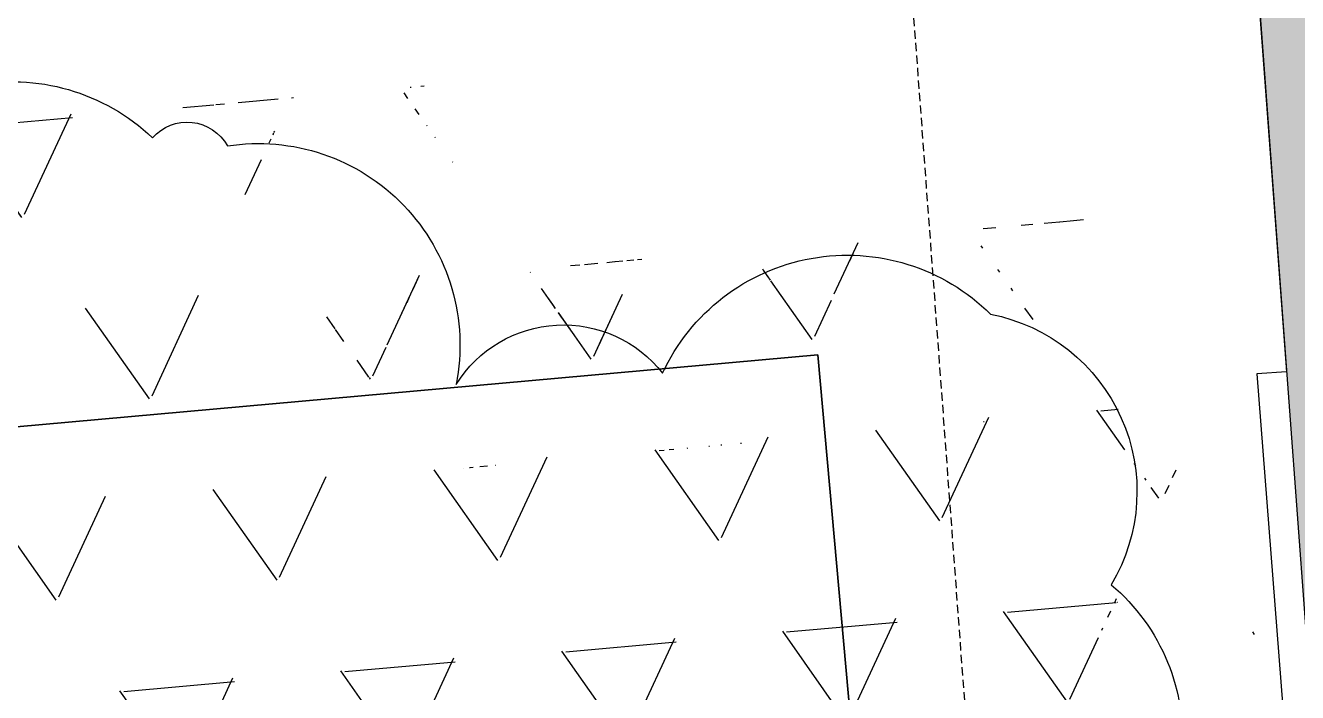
# Model space of a CAD drawing. Extents: x -594 to 29166, y -5797 to 14313.
# Drawn here: x 16062 to 16255.5, y 3814.7 to 3916.2 of the extents above; entities that cross this region are included whole.
import ezdxf
from ezdxf.lldxf.tags import DXFTag

# ---------------------------------------------------------------- set-up
doc = ezdxf.new("R2010")
doc.units = 0
doc.linetypes.add('CACHE2', pattern=[4.762499999999999, 3.175, -1.5875])
doc.linetypes.add('Style de ligne -15', pattern=[2.0832800000000002, 1.25, -0.41656, 0.1388600000000001, -0.2778600000000001])
for name, color, linetype in [('A SITE', 252, 'Continuous'), ('DWG_280-140115-P - Général', 252, 'Continuous'), ('prlm-VRD', 252, 'Continuous'), ('SA - bât E', 252, 'Continuous'), ('SA - EBC', 252, 'Continuous'), ('SA - gazon', 252, 'Continuous'), ('SA - jardinière', 252, 'Continuous')]:
    doc.layers.add(name, color=color, linetype=linetype)
tags = doc.linetypes.add('STYLE_15', pattern=[0.8333119936287403, 0.5, -0.1666239947080612, 0.05554400011897087, -0.1111439988017082]).pattern_tags.tags
tags[10:11] = [DXFTag(74, 4), DXFTag(75, 0), DXFTag(340, '0'), DXFTag(46, 0.0), DXFTag(50, 0.0), DXFTag(44, 0.0), DXFTag(45, 0.0)]
tags[8:9] = [DXFTag(74, 4), DXFTag(75, 0), DXFTag(340, '0'), DXFTag(46, 0.0), DXFTag(50, 0.0), DXFTag(44, 0.0), DXFTag(45, 0.0)]
tags[6:7] = [DXFTag(74, 4), DXFTag(75, 0), DXFTag(340, '0'), DXFTag(46, 0.0), DXFTag(50, 0.0), DXFTag(44, 0.0), DXFTag(45, 0.0)]
tags[4:5] = [DXFTag(74, 4), DXFTag(75, 0), DXFTag(340, '0'), DXFTag(46, 0.0), DXFTag(50, 0.0), DXFTag(44, 0.0), DXFTag(45, 0.0)]

# ---------------------------------------------------------------- blocks, each defined once
blk = doc.blocks.new('A$C380262B1')
at = {"layer": 'SA - bât E'}
h = blk.add_hatch(dxfattribs=at)
h.set_pattern_fill('ARDOISES4', color=256, scale=40.0000006, angle=-85.6284669772873, style=0, pattern_type=2)
h.set_pattern_definition([(4.371533022712713, (-355966725.0913794, -417896002.4038396), (36.83468478936125, 42.93257612196593), [20.0000003, -20.0000003]), (4.371533022712713, (-355966724.9694216, -417896003.9991848), (36.83468478936125, 42.93257612196593), [20.0000003, -20.0000003]), (274.3715330227127, (-355966705.1495642, -417896000.8793668), (42.93257612196593, -36.83468478936125), [19.200000288, -20.800000312]), (274.3715330227127, (-355966703.5641124, -417896021.6188546), (42.93257612196593, -36.83468478936125), [19.200000288, -20.800000312]), (4.371533022712713, (-355966703.6860703, -417896020.0235094), (36.83468478936125, 42.93257612196593), [20.0000003, -20.0000003]), (4.371533022712713, (-355966703.5641124, -417896021.6188546), (36.83468478936125, 42.93257612196593), [20.0000003, -20.0000003]), (274.3715330227127, (-355966724.9694216, -417896003.9991848), (42.93257612196593, -36.83468478936125), [38.400000576, -1.600000024])])
h.paths.add_polyline_path([(8042.098639300093, 2174.493355117738), (8173.39610629715, 2070.923087932169), (8316.043704515323, 140.391642972827), (8202.500141458586, 16.19317978620529)])
h.paths.add_polyline_path([(9223.230936331674, 1010.300037078559), (8990.538827469572, 844.0464599989355), (8989.744653692469, 843.4790395200253), (8942.459891410545, 1479.724394157529), (9198.040696466342, 1349.250099621713)])
h.paths.add_polyline_path([(8899.53148518689, 1616.920115612447), (8899.697694880888, 1616.905123367906), (8942.459891410545, 1479.724394157529), (8989.744653692469, 843.4790395200253), (8990.453762747347, 843.5317393392324), (8967.477351194248, 704.5032418332994), (8967.341633467004, 704.493155516684)])
at = {"layer": 'SA - EBC'}
h = blk.add_hatch(dxfattribs=at)
h.set_pattern_fill('_USER', color=256, scale=75, angle=-335.8284639255295, style=0, pattern_type=0)
h.set_pattern_definition([(24.17153607447054, (-355966725.0913794, -417896002.4038396), (-30.71023888770651, 68.42427367140989), [])])
h.paths.add_polyline_path([(9533.967289561406, -8391.022676602006), (7823.560263682157, -8197.032719478011), (7677.26634000428, -8624.200356937945), (6795.644808141515, -8561.406107898802), (5968.179506575689, -8295.55842038244), (5307.727831928059, -7899.99740216881, -0.3248648439675891), (5215.66356504336, -6186.960641667247, -0.2814891280233847), (6034.588919347152, -5793.906059488654), (6977.488194359466, -5966.359615046531, 0.1695292869953866), (8622.524935239926, -5863.042801246047, 0.3340686001642133), (8902.106720628217, -5382.998490706086, 0.09326601099187866), (8620.675744628534, -4484.154293872416, 0.153138720952933), (7983.041431754827, -3856.574170198292), (6774.001917056739, -3250.65084323287), (5737.27900213562, -2651.023222506046, -0.1642525569746835), (4858.435642998666, -1650.659172795713), (4817.150435736403, -1198.612694069743), (4848.756969021633, -647.3217743448913), (5422.659926814958, 1808.548009581864, 0.4390366150430304), (6435.564773995429, 2874.098786618561, -0.09336270403907257), (6508.739385334775, 3486.828686110675, 0.1042719612268155), (6540.439700800925, 3811.755312792957), (6460.564939025789, 4655.403570830822), (7373.38954936713, 4920.791836176068), (7554.008261486888, 4259.8578767851), (7298.873095074669, 4188.137014396489), (7509.021686343476, 3441.03382807225, -0.2009829630450486), (7456.712778378278, 3016.095944307745), (7105.68882166408, 2168.347155954689), (7082.51023539342, 1970.99042609334), (7207.488740049303, 1059.89730162546), (7767.198439734057, -779.9824859946966), (8823.304629139602, -984.4878826290369, 0.1214178809896852), (9894.772318005562, -3098.331943433732, 0.01018302281994621), (10254.53238859773, -3499.40192066133), (9617.819940159097, -3345.007801242173), (9300.242931814864, -4358.367580920458), (9996.567213023081, -4620.499769318849), (9784.691719617695, -7276.41688529402), (9646.94292745553, -8212.627615593374)])
at = {"layer": 'SA - jardinière'}
h = blk.add_hatch(dxfattribs=at)
h.set_pattern_fill('TRIANG', color=256, scale=89.9999976, angle=5.127249346565249, style=0, pattern_type=2)
h.set_pattern_definition([(65.12724934656525, (-355966725.0913794, -417896002.4038396), (-19.41955678575962, 27.60331957010589), [16.87499954999999, -16.87499954999999]), (125.1272493465652, (-355966725.0913794, -417896002.4038396), (-33.61495436937165, -3.016169721649364), [16.87499954999999, -16.87499954999999]), (5.127249346565242, (-355966734.8011578, -417895988.6021799), (14.19539758361204, 30.61948929175525), [16.87499955, -16.87499955])])
h.paths.add_polyline_path([(7804.670545971021, 563.6505610309541), (7804.432230582461, 564.8370739072561), (7804.239638382569, 566.0318605601788), (7804.093053331599, 567.2331595793366), (7803.992691496387, 568.4392003342509), (7803.938701096922, 569.6482047438622), (7803.931161435321, 570.858390815556), (7803.970083640888, 572.0679739490151), (7804.055410483852, 573.2751717790961), (7804.187016235664, 574.4782039895654), (7804.364706482738, 575.6752975285053), (7804.588219756261, 576.8646875396371), (7804.85722636804, 578.0446207150817), (7805.171329760924, 579.2133575305343), (7805.53006674163, 580.3691752254963), (7805.932908691466, 581.5103698521852), (7806.379261566326, 582.6352590695024), (7806.868467619643, 583.7421845644712), (7807.399805542082, 584.8295148462057), (7807.972491951659, 585.8956465497613), (7808.585682651028, 586.9390083476901), (7809.238473931327, 587.9580620676279), (7809.929903224111, 588.9513053931296), (7810.658951243386, 589.9172741919756), (7811.424543336034, 590.8545443788171), (7812.225550925359, 591.7617343366146), (7813.060793047771, 592.637506686151), (7813.929038727656, 593.4805705212057), (7814.829007489607, 594.2896828055382), (7815.759373223409, 595.0636509805918), (7816.718763997778, 595.8013338036835), (7817.705765692517, 596.5016440488398), (7818.718923302367, 597.1635493449867), (7819.756743079051, 597.7860736660659), (7820.81769532524, 598.3682997524738), (7821.900216070935, 598.9093689247966), (7823.002709215507, 599.408483505249), (7824.123549694195, 599.8649081215262), (7825.261085154489, 600.2779698930681), (7826.413638563827, 600.6470593623817), (7827.579511096701, 600.9716330096126), (7828.7569839973, 601.2512119486928), (7829.944321373478, 601.4853842556477), (7831.139773037285, 601.673804782331), (7832.341576507315, 601.8161956220865), (7833.547960221767, 601.912346854806), (7834.757145820186, 601.9621168263257), (7835.967350611463, 601.9654320552945), (7837.176790693775, 601.9222877919674), (7838.383683143184, 601.8327476456761), (7839.586248714477, 601.696943398565), (7839.586248854175, 601.6969434916973), (7840.452673798427, 602.6807291433215), (7841.356225451455, 603.6305296234787), (7842.295571789145, 604.5449446886778), (7843.269328214228, 605.4226262494922), (7844.276059092954, 606.2622804194689), (7845.314280502498, 607.0626696571708), (7846.38246181421, 607.822613697499), (7847.479028301314, 608.5409926250577), (7848.602363606915, 609.2167472466826), (7849.750811653212, 609.8488812334836), (7850.922679482028, 610.4364630766213), (7852.116239443421, 610.9786262735724), (7853.329732222483, 611.474571749568), (7854.561368608847, 611.9235683232546), (7855.809333315119, 612.324954289943), (7857.071786560118, 612.6781376078725), (7858.346867049113, 612.9825977608562), (7859.632695419714, 613.2378859445453), (7860.927375825122, 613.443625997752), (7862.228999985382, 613.5995142161846), (7863.535648817196, 613.7053212150931), (7864.845396252349, 613.7608908116817), (7866.156311659142, 613.7661408632994), (7867.466462170705, 613.7210642918944), (7868.773916643113, 613.6257270351052), (7870.076747564599, 613.480269536376), (7871.373034594581, 613.2849065586925), (7872.660866333172, 613.0399258807302), (7873.938344791532, 612.745688855648), (7875.203586369753, 612.4026290141046), (7876.45472609438, 612.0112521573901), (7877.689919574186, 611.5721354261041), (7878.907345840707, 611.0859259031713), (7880.105210235342, 610.5533404275775), (7881.28174697049, 609.9751640111208), (7882.435221457854, 609.3522490933537), (7883.563933568075, 608.6855141445994), (7884.666219027713, 607.9759418033063), (7885.740453237668, 607.2245781309903), (7886.785052437335, 606.432530656457), (7887.798476684839, 605.600967258215), (7888.779232045636, 604.7311134636402), (7889.725872734562, 603.8242518901825), (7890.637003211305, 602.8817193582654), (7891.511280322447, 601.9049054011703), (7892.347415303811, 600.8952495642006), (7893.144175643101, 599.8542405664921), (7893.900386430323, 598.7834131345153), (7894.614933198318, 597.6843455806375), (7895.286762574688, 596.5586584992707), (7895.309302769601, 596.545129455626), (7895.331306895241, 596.5307453647256), (7895.35274268128, 596.5155269019306), (7895.37357846275, 596.4994970709085), (7895.393783552572, 596.4826790615916), (7895.413328194991, 596.4650978334248), (7895.43218347244, 596.4467794634402), (7895.450321631506, 596.4277505874634), (7895.4677158501, 596.4080395177007), (7895.484340749681, 596.3876752182841), (7895.500171510503, 596.3666876778007), (7895.515185082331, 596.3451080024242), (7895.529359066859, 596.3229678571224), (7895.542672881857, 596.3003000244498), (7895.555106597021, 596.2771376594901), (7895.566641865298, 596.2535151280463), (7895.577261969447, 596.2294671684504), (7895.586951030418, 596.2050293572247), (7895.595694938675, 596.1802374571562), (7895.603480609134, 596.1551283486187), (7895.610296633095, 596.1297387257218), (7895.616133045405, 596.1041061207652), (7895.620981231332, 596.0782684385777), (7895.624833740294, 596.0522636771202), (7895.627685403451, 596.0261303000152), (7895.629531610757, 595.9999066777527), (7895.630370033905, 595.9736315533519), (7895.630198903382, 595.9473432973027), (7895.629018871114, 595.9210813045502), (7895.626831473783, 595.8948839455843), (7895.623640250415, 595.8687896840274), (7895.619449531659, 595.8428373560309), (7895.614265603945, 595.8170650526881), (7895.608096243814, 595.7915105856955), (7895.600950391963, 595.7662117667496), (7895.59283866547, 595.7412061281502), (7895.583772938699, 595.71653008461), (7895.573766762391, 595.6922203302383), (7895.562834618613, 595.6683125346899), (7895.550992945209, 595.6448420882225), (7895.538258878514, 595.6218436360359), (7895.524651510641, 595.5993507057428), (7895.510190399364, 595.5773970112205), (7895.494897523895, 595.5560144037008), (7895.47879495658, 595.535234734416), (7895.461906632408, 595.5150883644819), (7895.444257138297, 595.4956053756177), (7895.425872923806, 595.476814173162), (7895.406780997291, 595.4587426036596), (7895.387009344995, 595.4414169304073), (7895.396730536595, 596.6325096786022), (7895.452168118209, 597.8223512880504), (7895.553240273148, 599.0091877058148), (7895.699797943234, 600.1912695355713), (7895.891625108197, 601.3668539002538), (7896.128439018503, 602.5342079810798), (7896.409890521318, 603.6916108801961), (7896.735564759001, 604.8373562283814), (7897.104981495067, 605.9697551652789), (7897.517596418038, 607.0871385745704), (7897.972801001742, 608.1878587603569), (7898.469924367964, 609.2702934518456), (7899.008233519271, 610.332846827805), (7899.586935015395, 611.3739524036646), (7900.205175718293, 612.3920755460858), (7900.862044282258, 613.3857153356075), (7901.556572411209, 614.3534069880843), (7902.287736022845, 615.2937239035964), (7903.054457483813, 616.2052800878882), (7903.855606447905, 617.0867314562201), (7904.690001811832, 617.936778999865), (7905.556413671002, 618.7541691586375), (7906.453564809635, 619.537697173655), (7907.380132609978, 620.2862082049251), (7908.334751008078, 620.9985984489322), (7909.31601296179, 621.6738181188703), (7910.322471708059, 622.3108711652458), (7911.352643882856, 622.9088190943003), (7912.405010545626, 623.4667804092169), (7913.478020485491, 623.9839323796332), (7914.570091897622, 624.4595124386251), (7915.679614664987, 624.892820045352), (7916.804953338578, 625.2832157537341), (7917.944449232891, 625.6301246583462), (7919.096422195435, 625.9330350905657), (7920.25917400606, 626.1915005743504), (7921.430990798399, 626.4051400125027), (7922.61014492251, 626.5736384317279), (7923.79489839077, 626.6967476345599), (7924.983504367992, 626.774285826832), (7926.174210617319, 626.8061390146613), (7927.365262201056, 626.7922600731254), (7928.554903017357, 626.7326695844531), (7929.741379478946, 626.6274550929666), (7930.922942375764, 626.4767721295357), (7932.097850041464, 626.2808425351977), (7933.264370262623, 626.0399553924799), (7934.420783724636, 625.7544654421508), (7935.565385362133, 625.424793921411), (7936.696487898007, 625.0514263287187), (7936.696487991139, 625.0514262355864), (7937.203748291358, 626.1562634259462), (7937.753896741197, 627.2403832525015), (7938.346088817343, 628.3021207898855), (7938.979415595531, 629.3398469686508), (7939.65290482156, 630.3519688546658), (7940.365522867069, 631.3369327224791), (7941.11617594026, 632.29322694242), (7941.903711715713, 633.2193834707141), (7942.726921290159, 634.1139808297157), (7943.584541417658, 634.9756456911564), (7944.475255301222, 635.8030555769801), (7945.397696038708, 636.5949405357242), (7946.350447554141, 637.3500848188996), (7947.332047391683, 638.0673294886947), (7948.340989090502, 638.7455738149583), (7949.375723907724, 639.3837762065232), (7950.434663332999, 639.9809576570988), (7951.516182255, 640.5362010002136), (7952.618620498106, 641.048654448241), (7953.740285849199, 641.5175309404731), (7954.879456618801, 641.9421112164855), (7956.034384435043, 642.3217430710793), (7957.203296246007, 642.6558444276452), (7958.384397998452, 642.9439019411802), (7959.575876640156, 643.1854736991227), (7960.775903565809, 643.380188755691), (7961.982636665925, 643.5277483426034), (7963.19422358647, 643.627926055342), (7964.408804662526, 643.680567946285), (7965.624515619129, 643.6855931766331), (7966.839490504935, 643.6429942026734), (7968.051864253357, 643.5528364032507), (7969.259775849059, 643.4152580797672), (7970.461371541023, 643.2304702699184), (7971.654806612059, 642.9987568408251), (7972.838249383494, 642.7204735577106), (7974.009883357212, 642.3960473388433), (7975.167910056189, 642.0259760692716), (7976.310551911592, 641.6108280420303), (7977.436055196449, 641.151240374893), (7978.542692353949, 640.6479187309742), (7979.628764512017, 640.1016352698207), (7980.692604836076, 639.5132287405431), (7981.73258039169, 638.8836022466421), (7982.747094659135, 638.2137224078178), (7983.734590513632, 637.5046170316637), (7984.693552413955, 636.7573750205338), (7985.62250812538, 635.9731431119144), (7986.52003207244, 635.1531252264977), (7986.700531281531, 635.3516851551831), (7986.888519627973, 635.5431698262691), (7987.083720089868, 635.7272970490158), (7987.285845121369, 635.9037951566279), (7987.49459637329, 636.0724039375782), (7987.709666369483, 636.2328751012683), (7987.930737808347, 636.3849718123674), (7988.157485099509, 636.5284699946642), (7988.389573758468, 636.6631580516696), (7988.626661943272, 636.788837518543), (7988.868399662897, 636.9053228758276), (7989.114430965856, 637.0124427601695), (7989.364393008873, 637.1100390329957), (7989.617917267606, 637.1979678981006), (7989.874630188569, 637.2760998085141), (7990.134153096005, 637.3443193733692), (7990.396103495732, 637.4025261029601), (7990.66009526141, 637.4506343156099), (7990.925739286467, 637.488572858274), (7991.192643670365, 637.5162861309946), (7991.460415301844, 637.5337330624461), (7991.728659393266, 637.5408878549933), (7991.996980411932, 637.5377399846911), (7992.264982638881, 637.5242943875492), (7992.532271472737, 637.5005707144737), (7992.798452312127, 637.4666037969291), (7993.063133209944, 637.4224437400699), (7993.325923709199, 637.368156015873), (7993.586436612532, 637.3038198798895), (7993.844287656248, 637.2295308858156), (7994.099096953869, 637.1453984640539), (7994.350488716736, 637.0515463873744), (7994.59809246473, 636.9481130503118), (7994.841542979702, 636.8352510035038), (7995.080481702462, 636.7131266742945), (7995.314556220546, 636.581919901073), (7995.54342138581, 636.4418242126703), (7995.766739966348, 636.2930461764336), (7995.984182553366, 636.1358053050935), (7996.19542886503, 635.97033303231), (7996.400167327374, 635.7968734577298), (7996.598096052185, 635.6156822293997), (7996.788923442364, 635.4270266368985), (7996.972368052229, 635.2311845868826), (7997.148159472272, 635.02844478935), (7997.316038748249, 634.8191061988473), (7997.475757962093, 634.6034773625433), (7997.627082141116, 634.3818763270974), (7997.769787954167, 634.1546295210719), (7997.903665201738, 633.9220721274614), (7997.903665108606, 633.9220719411969), (7999.071753071621, 634.080298896879), (8000.245053833351, 634.1935686767101), (8001.421838160604, 634.2617145739496), (8002.600370999426, 634.2846360988915), (8003.778914967552, 634.2622995376587), (8004.955732962117, 634.1947374865413), (8006.129089836031, 634.0820498764515), (8007.297256123275, 633.9244027622044), (8008.458509575576, 633.7220285087824), (8009.611138375476, 633.4752254188061), (8010.753443418071, 633.1843573600054), (8011.88374068588, 632.8498531132936), (8013.00036390312, 632.4722057208419), (8014.101667189971, 632.0519721135497), (8015.186026645824, 631.5897716209292), (8016.251844121143, 631.0862855054438), (8017.297548241913, 630.5422561243176), (8018.321597436443, 629.9584854394197), (8019.322482077405, 629.3358340859413), (8020.298726949841, 628.6752199754119), (8021.248892648146, 627.9776165261865), (8022.171578556299, 627.24405284971), (8023.065424384549, 626.4756100252271), (8023.929112497717, 625.673420727253), (8024.761369870976, 624.8386675491929), (8025.560969347134, 623.972581140697), (8026.326732290909, 623.0764381587505), (8027.057529846206, 622.1515598706901), (8027.752284752205, 621.1993095465004), (8028.409972740337, 620.2210910618305), (8029.029624210671, 619.2183462902904), (8029.610326001421, 618.1925535202026), (8030.151221575215, 617.145225033164), (8030.651513813064, 616.0779049620032), (8031.110465386882, 614.9921661242843), (8031.527399504557, 613.8896096497774), (8031.901701493189, 612.7718605101109), (8032.232819637284, 611.6405667737126), (8032.520265830681, 610.4973957873881), (8032.763616414741, 609.344033151865), (8032.962512644008, 608.1821789033711), (8033.116660965607, 607.0135457441211), (8033.22583460249, 605.8398567140102), (8033.289872342721, 604.6628417447209), (8033.308679936454, 603.4842360764742), (8033.282229537144, 602.3057771846652), (8033.210560167208, 601.1292023584247), (8033.093777438626, 599.9562457203865), (8032.932053599507, 598.7886371091008), (8032.725627021864, 597.628097049892), (8033.127346402034, 598.2463086023927), (8033.552501443774, 598.8486433401704), (8034.000465413556, 599.4342133402824), (8034.470577957109, 600.0021554529667), (8034.962145937607, 600.551632232964), (8035.474444832653, 601.0818339884281), (8036.006719479337, 601.591978687793), (8036.558185145259, 602.0813146606088), (8037.12802878581, 602.5491202250123), (8037.715410580859, 602.9947062022984), (8038.319464260712, 603.4174151718616), (8038.939299760386, 603.8166245445609), (8039.57400303334, 604.1917452588677), (8040.222638705745, 604.5422247610986), (8040.884250262752, 604.8675462603569), (8041.557862656191, 605.1672300323844), (8042.242482630536, 605.440834350884), (8042.937101097777, 605.6879561394453), (8043.640694068745, 605.9082308784127), (8044.352224189788, 606.1013337224722), (8045.070642791688, 606.2669802457094), (8045.794890588149, 606.4049260690808), (8046.523899910972, 606.5149680711329), (8047.256596339867, 606.5969439223409), (8047.991899540648, 606.65073255077), (8048.728725546971, 606.6762549802661), (8049.465988250449, 606.6734733991325), (8050.202600611374, 606.6423919983208), (8050.937477080151, 606.5830565057695), (8051.669534016401, 606.4955545589328), (8052.39769234322, 606.3800148665905), (8053.120878757909, 606.2366081401706), (8053.838026896119, 606.0655455105007), (8054.548079846427, 605.8670792728662), (8055.24999066256, 605.6415017694235), (8055.942724598572, 605.3891459479928), (8056.625260738656, 605.1103834994137), (8057.296592509374, 604.8056254163384), (8057.955730566755, 604.4753209687769), (8058.601703168824, 604.1199571453035), (8059.233557991683, 603.7400578148663), (8059.850363573059, 603.3361829817295), (8060.451210523024, 602.908928040415), (8061.03521338664, 602.4589229375124), (8061.601510969922, 601.9868306815624), (8062.149268528447, 601.4933476224542), (8062.677678791806, 600.9792009368539), (8063.18596242927, 600.4451489076018), (8063.673370471224, 599.8919785022736), (8064.139184122905, 599.3205054663122), (8064.669444458559, 600.4115376621485), (8065.242034522817, 601.4809615910053), (8065.85607547313, 602.5271363556385), (8066.51062448509, 603.5484555177391), (8067.204677173868, 604.5433515682817), (8067.937168106437, 605.5102974176407), (8068.706973036751, 606.4478090032935), (8069.512910209596, 607.3544470593333), (8070.353742642328, 608.2288200967014), (8071.228179614991, 609.0695858933032), (8072.134878998622, 609.8754541948438), (8073.072448978201, 610.6451876461506), (8074.039450706914, 611.3776050508022), (8075.034399610013, 612.0715819299221), (8076.055768597871, 612.7260534092784), (8077.101989788935, 613.3400146849453), (8078.171457583085, 613.9125233516097), (8079.262530105188, 614.4427007064223), (8080.373532744125, 614.9297329597175), (8081.502760248259, 615.3728725388646), (8082.648479240015, 615.7714391127229), (8083.808931102976, 616.1248210817575), (8084.982334496453, 616.4324760437012), (8086.166888521984, 616.6939316317439), (8087.360774958506, 616.9087866321206), (8088.562161056325, 617.0767109841108), (8089.769202983007, 617.1974474564195), (8090.98004787229, 617.2708104364574), (8092.192837130278, 617.2966871410608), (8093.405709136277, 617.2750379890203), (8094.616802316159, 617.2058964148164), (8095.82425779663, 617.0893682166934), (8097.026221919805, 616.9256324879825), (8098.220850108191, 616.7149404995143), (8099.406308308244, 616.4576156064868), (8100.58077708818, 616.154052875936), (8101.742453686893, 615.8047180622816), (8102.889555087313, 615.410147421062), (8104.02032029815, 614.9709470570087), (8105.133013986051, 614.4877903163433), (8106.225928058848, 613.9614196494222), (8107.297384832054, 613.3926422335207), (8108.345739869401, 612.782331649214), (8109.369383985177, 612.131424434483), (8110.3667458985, 611.4409199915826), (8111.336294701323, 610.7118776999414), (8112.276542186737, 609.9454171024263), (8113.186045130715, 609.1427142731845), (8114.063407713547, 608.3050016313791), (8115.095984982327, 608.0842105671763), (8116.119325673208, 607.8239439986646), (8117.131920857355, 607.5245853513479), (8118.132277950644, 607.1865760721266), (8119.118922250345, 606.8104144185781), (8120.090399356559, 606.3966548070312), (8121.04527708143, 605.9459073469043), (8121.982147777453, 605.4588365368545), (8122.899630339816, 604.9361603334546), (8123.796372162178, 604.3786492198706), (8124.671051511541, 603.78712490201), (8125.522378692403, 603.1624596565962), (8126.349098933861, 602.5055744685233), (8127.149993414059, 601.817437261343), (8127.923881402239, 601.0990627110004), (8128.669622307643, 600.3515098243952), (8129.386116517708, 599.5758805423975), (8130.072307959199, 598.7733184359968), (8130.727184936404, 597.945006377995), (8131.349782226607, 597.0921657979488), (8131.939181918278, 596.2160533294082), (8132.494515040889, 595.317961089313), (8133.014963148162, 594.399212859571), (8133.499758737162, 593.4611627832055), (8133.948187576607, 592.5051939673722), (8134.35958805494, 591.5327155031264), (8134.733354160562, 590.5451611615717), (8135.068934736773, 589.5439865998924), (8135.36583497189, 588.5306677781045), (8135.623617330566, 587.5066987238824), (8135.841901693493, 586.4735884591937), (8136.020366335288, 585.4328603483737), (8136.158748203889, 584.3860485590994), (8136.256843293086, 583.3346959203482), (8136.314506875351, 582.2803528979421), (8136.331654107198, 581.2245732173324), (8136.308259563521, 580.1689134910703), (8136.244357796386, 579.114929959178), (8136.140043102205, 578.0641763471067), (8135.99546905607, 577.0182017236948), (8135.810848977417, 575.9785478003323), (8135.586454952136, 574.946747533977), (8135.322617692873, 573.9243214949965), (8135.019726259634, 572.9127774946392), (8134.678227175027, 571.9136063940823), (8134.298623772338, 570.92828117311), (8133.881475683302, 569.9582542292774), (8133.427397813648, 569.0049557946622), (8132.937059598044, 568.0697908625007), (8132.411183835939, 567.1541385352612), (8133.294617710635, 566.3783686235547), (8134.147620294243, 565.5692575499415), (8134.968934068456, 564.727998059243), (8135.757348546758, 563.8558300212026), (8136.511701112613, 562.9540394060314), (8137.230879953131, 562.0239555835724), (8137.913824850693, 561.0669494606555), (8138.559528859332, 560.0844321772456), (8139.167040353641, 559.0778518468142), (8139.735463587567, 558.0486923456192), (8140.263960836455, 556.9984710775316), (8140.751752629876, 555.928735807538), (8141.198120173067, 554.8410641029477), (8141.602405393496, 553.7370586767793), (8141.964012337849, 552.6183475740254), (8142.282407591119, 551.4865797013044), (8142.557122325525, 550.3434235230088), (8142.787751276046, 549.1905642673373), (8142.973954463378, 548.0297014117241), (8143.115457519889, 546.8625462614), (8143.212051643059, 545.6908194348216), (8143.263594573364, 544.5162482559681), (8143.270010361448, 543.3405642397702), (8143.231289321557, 542.165500484407), (8143.147488730028, 540.992789156735), (8143.018732266501, 539.8241593502462), (8142.845209455118, 538.6613334529102), (8142.627176037058, 537.5060258433223), (8142.36495392397, 536.3599395379424), (8142.058929149061, 535.2247642353177), (8141.709553031251, 534.1021733358502), (8141.317340685055, 532.9938214272261), (8140.882870182395, 531.9013427942991), (8140.406782226637, 530.8263478800654), (8139.88977833651, 529.770421050489), (8139.332620799541, 528.7351192906499), (8138.736131088808, 527.7219687588513), (8138.101188326254, 526.7324628308415), (8137.428728537634, 525.7680604234338), (8136.719743302092, 524.8301831074059), (8135.975277470425, 523.9202134311199), (8135.196428606287, 523.0394929647446), (8134.384344797581, 522.1893197856843), (8133.540223445743, 521.370947547257), (8132.6653087046, 520.5855824053288), (8131.76089040935, 519.8343821801245), (8130.828301841393, 519.1184543073177), (8129.868917772546, 518.4388542547822), (8128.884152369574, 517.7965836599469), (8127.875457657501, 517.1925893984735), (8127.875457750633, 517.192589584738), (8128.123589185998, 516.8242576532066), (8128.357102582231, 516.4464890956879), (8128.575639007613, 516.0598635673523), (8128.778863465413, 515.6649744138122), (8128.966463636607, 515.262427739799), (8129.138151975349, 514.8528416641057), (8129.293664498255, 514.4368449226022), (8129.432762786746, 514.0150755643845), (8129.555233335122, 513.5881814174354), (8129.66088806279, 513.156817946583), (8129.749564779922, 512.7216464839876), (8129.82112755999, 512.2833358123899), (8129.875466274098, 511.842558067292), (8129.912497522309, 511.3999904133379), (8129.932164913043, 510.9563116915524), (8129.934437759221, 510.5122029781342), (8129.919312754646, 510.0683461874723), (8129.886813135818, 509.6254225820303), (8129.836988868192, 509.184111841023), (8129.769916273654, 508.7450915947556), (8129.685698309913, 508.3090355619788), (8129.584464291111, 507.8766130842268), (8129.466369654983, 507.4484876357019), (8129.331595590338, 507.0253168232739), (8129.180349037051, 506.6077499650419), (8129.01286217384, 506.1964280903339), (8128.829391952604, 505.7919824495912), (8128.630220098421, 505.395033955574), (8128.415652224794, 505.0061916932464), (8128.186017787084, 504.6260527335107), (8127.941669290885, 504.2552003636956), (8127.6829816401, 503.8942042738199), (8127.410352043808, 503.5436179488897), (8127.124198945239, 503.2039799727499), (8126.824961509556, 502.8758114203811), (8126.513099251315, 502.5596163235605), (8126.189090451226, 502.2558794356883), (8125.853432854638, 501.9650675356388), (8125.5066415295, 501.6876270063221), (8125.149248773232, 501.4239831827581), (8124.781803088263, 501.1745413765311), (8124.404868623242, 500.9396839886904), (8124.019023869187, 500.719771720469), (8123.624861054122, 500.5151419900358), (8123.222985258326, 500.3261091187596), (8122.814013296738, 500.1529630273581), (8122.398573020473, 499.9959697946906), (8121.977301826701, 499.8553699813783), (8121.550846798345, 499.731379840523), (8121.482503740117, 498.5447840765119), (8121.368660451844, 497.3616864532232), (8121.209484292194, 496.1838310584426), (8121.005210420117, 495.0129540637136), (8120.756139606237, 493.8507819548249), (8120.462639117613, 492.6990277133882), (8120.125141693279, 491.5593892335892), (8119.744144752622, 490.4335466213524), (8119.320210069418, 489.3231593072414), (8118.853962514549, 488.2298645563424), (8118.34608935751, 487.1552739292383), (8117.79733938165, 486.1009712330997), (8117.208521487191, 485.0685111247003), (8116.580503899604, 484.0594153851271), (8115.914212120697, 483.0751717090607), (8115.210628462955, 482.1172310039401), (8114.470790186897, 481.187005341053), (8113.695787964389, 480.2858661860228), (8112.886764109135, 479.4151417911053), (8112.044911505654, 478.5761158913374), (8111.171470908448, 477.7700254693627), (8110.267730103806, 476.998058333993), (8109.33502134867, 476.2613531202078), (8108.374719601125, 475.5609953776002), (8107.388240424916, 474.8980177566409), (8106.377038126811, 474.2733977735043), (8105.342603428289, 473.6880558542907), (8104.286461090669, 473.1428550556302), (8103.210168145597, 472.6385991089046), (8102.115311427042, 472.176031395793), (8101.003504591063, 471.7558338306844), (8099.876386811957, 471.3786258362234), (8098.735619615763, 471.0449634119868), (8097.582884738222, 470.7553383894265), (8096.419881377369, 470.5101779662073), (8095.248324144632, 470.3098433092237), (8094.069940084592, 470.1546298339963), (8092.88646611385, 470.0447662733495), (8091.699647111818, 469.9804147705436), (8090.511232661083, 469.9616700410843), (8089.322974625975, 469.9885599315166), (8088.136624498293, 470.0610443949699), (8086.953931488097, 470.1790168881416), (8085.776638938114, 470.3423033468425), (8084.60648227483, 470.5506633035839), (8083.445186587051, 470.8037893287838), (8082.294463785365, 471.1013084277511), (8081.156010506675, 471.4427818544209), (8080.031504482031, 471.8277064152062), (8078.922603884712, 472.2555144689977), (8078.078810777515, 471.4115996845067), (8077.203243644908, 470.6006985157728), (8076.297193113714, 469.824006035924), (8075.361994793639, 469.0826674923301), (8074.399027554318, 468.3777754195035), (8073.40971082449, 467.7103692665696), (8072.395502915606, 467.0814325101674), (8071.357899252325, 466.4918926544487), (8070.298429159448, 465.9426188096404), (8069.21865446493, 465.4344204813242), (8068.12016707845, 464.9680469185114), (8067.004586430266, 464.5441856235266), (8065.873556910083, 464.1634616069496), (8064.728745864704, 463.8264358043671), (8063.571840943769, 463.5336050763726), (8062.404547585174, 463.2854013703763), (8061.228586779907, 463.0821904167533), (8060.045691812411, 462.9242720082402), (8058.857606584206, 462.8118784166873), (8057.666082540527, 462.7451758831739), (8056.472876248881, 462.7242622897029), (8055.279746605083, 462.7491689287126), (8054.088452504948, 462.8198588266969), (8052.900750096887, 462.9362276755273), (8051.718390313908, 463.0981041118503), (8050.543115939945, 463.3052494376898), (8049.376659793779, 463.5573582723737), (8048.220741515979, 463.8540590181947), (8047.07706477493, 464.1949139535427), (8045.947315497324, 464.5794211886823), (8044.833159586415, 465.0070136412978), (8043.736239196733, 465.4770608060062), (8042.658171476796, 465.9888697788119), (8041.600545449182, 466.5416864678264), (8040.56492052041, 467.1346953138709), (8039.552823314443, 467.7670227363706), (8038.565745623782, 468.4377359226346), (8037.605142733082, 469.1458467394114), (8036.672430625185, 469.8903109878302), (8035.768984491006, 470.6700312905014), (8034.896136028692, 471.4838582091033), (8034.055171860382, 472.3305920138955), (8033.247331855819, 473.2089842669666), (8032.473806943744, 474.1177405230701), (8031.735737295821, 475.055520888418), (8031.034210836515, 476.0209428146482), (8030.370262032375, 477.0125832408667), (8029.744869610295, 478.0289802700281), (8029.158955207095, 479.0686355903745), (8028.613382903859, 480.1300166174769), (8028.523130575195, 480.030732229352), (8028.429133677855, 479.9349856562912), (8028.33153042011, 479.8429179005325), (8028.230464877561, 479.7546647489071), (8028.126086015254, 479.6703565865755), (8028.018547641113, 479.5901171863079), (8027.908008312806, 479.5140651986003), (8027.794630918652, 479.4423124752939), (8027.67858277075, 479.3749650008976), (8027.560034813359, 479.3121221475303), (8027.439161809161, 479.2538763955235), (8027.316142106429, 479.2003136128187), (8027.19115675427, 479.1515126824379), (8027.064390154555, 479.1075455956161), (8026.936029316857, 479.0684772655368), (8026.806263299659, 479.0343652479351), (8026.675283396617, 479.0052597410977), (8026.543282764032, 478.9812039583921), (8026.410455955192, 478.9622329175472), (8026.276998920366, 478.9483748376369), (8026.143108168617, 478.9396500214934), (8026.008981047198, 478.9360714145005), (8025.874815741554, 478.937644418329), (8025.740809505805, 478.9443664252758), (8025.607160059735, 478.9562278427184), (8025.474064564332, 478.9732107892632), (8025.341718969867, 478.9952905848622), (8025.210318574682, 479.0224346332252), (8025.080057093874, 479.0546029806137), (8024.951126519591, 479.0917477570474), (8024.823716795072, 479.1338147595525), (8024.698015907779, 479.1807414963841), (8024.574209144339, 479.2324593290687), (8024.452478811145, 479.2888915166259), (8024.333004606888, 479.3499549850821), (8024.215962411836, 479.4155599549413), (8024.101525032893, 479.4856094755232), (8023.989861132577, 479.560000449419), (8023.881135135889, 479.6386230736971), (8023.775507463142, 479.7213613986969), (8023.673133784905, 479.8080937005579), (8023.574165115133, 479.898691829294), (8023.478747112677, 479.9930225126445), (8023.387020593509, 480.090946611017), (8023.299120925367, 480.1923194900155), (8023.215177515522, 480.2969921380281), (8023.135313997045, 480.4048099555075), (8023.059648228809, 480.5156140588224), (8022.988291876391, 480.6292412802577), (8022.921349899843, 480.7455237023532), (8022.424652706832, 479.662576969713), (8021.886749332771, 478.599495626986), (8021.308433264494, 477.5578467175364), (8020.690556755289, 476.5391659922898), (8020.034030778334, 475.5449551157653), (8019.339823210612, 474.576679430902), (8018.608957296237, 473.6357668414712), (8017.842510575429, 472.7236038073897), (8017.041612789035, 471.8415353447199), (8016.207444714382, 470.9908619523048), (8015.3412359301, 470.1728373765945), (8014.444263419136, 469.3886676803231), (8013.517849566415, 468.6395086348057), (8012.563359923661, 467.9264647886157), (8011.582201672718, 467.2505874186754), (8010.575821250677, 466.6128726676106), (8009.545702068135, 466.0142607986927), (8008.493362693116, 465.4556339606643), (8007.420354569331, 464.9378160014749), (8006.328259501606, 464.4615702331066), (8005.218687327579, 464.027598593384), (8004.093273775652, 463.6365408077836), (8002.953677810729, 463.2889734581113), (8001.801579678431, 462.9854088649154), (8000.638677366078, 462.7262946218252), (7999.466685485095, 462.5120125710964), (7998.287331638858, 462.3428786173463), (7997.102354327217, 462.2191421687603), (7995.91350061819, 462.1409857645631), (7994.722522748634, 462.1085243299603), (7993.531176680699, 462.1218057349324), (7992.341218655929, 462.180810701102), (7991.154402634129, 462.2854519635439), (7989.972478570417, 462.4355755746365), (7988.797188410535, 462.6309596933424), (7987.630264973268, 462.8713166341186), (7986.473428457975, 463.1562922149897), (7985.328384162858, 463.4854662232101), (7984.196820156649, 463.8583531603217), (7983.080404577777, 464.2744034528732), (7981.980783073232, 464.7330041974783), (7980.899576703086, 465.2334786951542), (7979.838379472494, 465.7750895246863), (7978.798755677417, 466.357038076967), (7977.782237902284, 466.9784665107727), (7976.790324738249, 467.6384589634836), (7975.824478315189, 468.3360422030091), (7974.886122299358, 469.0701881423593), (7973.976640496403, 469.839814119041), (7973.097373126075, 470.6437861546874), (7972.530296584591, 469.5435609668493), (7971.920558717102, 468.4663930907845), (7971.269095130265, 467.413935624063), (7970.576905971393, 466.3878044113517), (7969.845053600147, 465.3895745053887), (7969.074661424384, 464.4207778386772), (7968.266911851242, 463.4829015471041), (7967.423044843599, 462.5773852691054), (7966.544355684891, 461.705619096756), (7965.632193116471, 460.8689407818019), (7964.687957195565, 460.0686348974705), (7963.713097153232, 459.3059297651052), (7962.709109531716, 458.5819959640503), (7961.677535576746, 457.8979449346662), (7960.619958257303, 457.2548262774944), (7959.53800114803, 456.6536275669932), (7958.433324983343, 456.0952712781727), (7957.30762523599, 455.5806148797274), (7956.162630068138, 455.1104478538036), (7955.000096699223, 454.6854920685291), (7953.821809729561, 454.3063999153674), (7952.629577694461, 453.9737531915307), (7951.425230642781, 453.6880623549223), (7950.210617017001, 453.449766151607), (7948.987601418048, 453.25923031196), (7947.758060973138, 453.1167471781373), (7946.523883100599, 453.0225355178118), (7945.286961970851, 452.9767400585115), (7944.049196178094, 452.9794308356941), (7942.812485899776, 453.030604030937), (7941.578729217872, 453.1301807612181), (7940.34981993027, 453.2780084758997), (7939.127644244581, 453.4738601185381), (7937.914078310132, 453.7174350582063), (7936.710984772071, 454.0083594620228), (7935.520210163668, 454.346186760813), (7934.34358262457, 454.7303984872997), (7933.182908035815, 455.1604047417641), (7932.03996787779, 455.6355454958975), (7930.916516389698, 456.1550917103887), (7929.814278380945, 456.71824561432), (7928.734945412725, 457.3241431266069), (7927.680174354464, 457.9718535766006), (7926.651584217325, 458.6603834293783), (7925.650753779337, 459.3886756338179), (7924.67921921052, 460.1556122303009), (7923.738471837714, 460.9600160270929), (7922.829955583438, 461.8006523698568), (7921.955065010116, 462.6762308180332), (7920.77224641107, 462.478412501514), (7919.582586875185, 462.3270779848099), (7918.387912632897, 462.2224594466388), (7917.190057132393, 462.1647177264094), (7915.990859130397, 462.1539413928986), (7914.792159339413, 462.190146651119), (7913.595797913149, 462.2732784599066), (7912.403610767797, 462.4032089486718), (7911.217428231612, 462.579738534987), (7910.039070760831, 462.8025964833796), (7908.870347216725, 463.0714405328035), (7907.71305160597, 463.3858582004905), (7906.568959960714, 463.7453668750823), (7905.4398288019, 464.1494146548212), (7904.327391041443, 464.5973812788725), (7903.233354305848, 465.0885792449117), (7902.159397723153, 465.62225446105), (7901.107170106843, 466.19758810848), (7900.078286230564, 466.8136967346072), (7899.074325384572, 467.469634860754), (7898.09682876803, 468.1643952615559), (7897.147296695039, 468.896911945194), (7896.227186685428, 469.666060525924), (7895.337911043316, 470.4706601798534), (7894.480834761634, 471.3094759732485), (7893.657273193821, 472.1812203526497), (7892.868490843102, 473.0845554731786), (7892.115698149428, 474.0180945023894), (7891.400050884113, 474.9804046005011), (7890.722647076473, 475.9700086899102), (7890.084526874125, 476.9853875041008), (7889.486669702455, 478.0249829404056), (7888.92999314703, 479.0871990844607), (7888.415351836011, 480.1704054698348), (7887.94353553094, 481.2729394994676), (7887.515268428251, 482.3931087739766), (7887.131208041683, 483.5291939787567), (7886.791943805292, 484.6794512122869), (7886.497996514663, 485.8421148732305), (7886.249817349017, 487.0154003612697), (7886.04778717272, 488.1975067779422), (7885.892216162756, 489.3866199068725), (7885.783343063667, 490.5809139832854), (7885.721335140988, 491.7785560712218), (7885.706287296489, 492.9777081124485), (7885.738222813234, 494.1765291616321), (7885.817092703655, 495.373179204762), (7885.942775895819, 496.5658214874566), (7886.115079186857, 497.7526254020631), (7886.105988686904, 497.6353151723742), (7886.092401808128, 497.5184405222535), (7886.074338248, 497.4021733738482), (7886.051824782044, 497.2866855561733), (7886.024894565344, 497.1721470355988), (7885.993587272242, 497.0587266609073), (7885.957949236035, 496.9465916976333), (7885.918032797053, 496.8359076417983), (7885.873896768317, 496.7268372885883), (7885.825606482103, 496.6195417568088), (7885.77323271893, 496.5141789056361), (7885.716853057966, 496.4109042659402), (7885.656550480053, 496.3098700158298), (7885.592413740233, 496.2112253531814), (7885.524537647143, 496.115115005523), (7885.453022224829, 496.0216815583408), (7885.377972526476, 495.9310621023178), (7885.299499658868, 495.843390468508), (7885.217719012871, 495.7587959244847), (7885.132751334459, 495.6774029880762), (7885.044721700251, 495.5993317067623), (7884.953760029748, 495.5246975645423), (7884.860000340268, 495.4536098986864), (7884.763580886647, 495.3861741349101), (7884.664643742144, 495.3224891796708), (7884.563334845006, 495.2626492828131), (7884.459803486243, 495.2067425474524), (7884.354202309623, 495.1548513025045), (7884.24668693915, 495.107052102685), (7884.137415932491, 495.0634153559804), (7884.02655031532, 495.024005509913), (7883.914253627881, 494.9888806790113), (7883.800691226497, 494.9580924585462), (7883.686030702665, 494.9316862970591), (7883.570441091433, 494.9097013100982), (7883.454092638567, 494.8921696282923), (7883.337156986818, 494.8791172355413), (7883.219806430861, 494.8705635033548), (7883.102214103565, 494.8665207251906), (7882.984553277493, 494.8669951409101), (7882.86699722521, 494.871985912323), (7882.749719498679, 494.8814857751131), (7882.632892811671, 494.8954807594419), (7882.516689645126, 494.9139498174191), (7882.40128098987, 494.9368664063513), (7882.286837091669, 494.9641962535679), (7882.173526799306, 494.9958991259336), (7882.061516912654, 495.0319284573197), (7881.950972648337, 495.0722310692072), (7881.842057220638, 495.1167475432158), (7881.403780868277, 493.9704682677984), (7880.920940218493, 492.8422364406288), (7880.394276371226, 491.7337836697698), (7879.824597621337, 490.6468116678298), (7879.212778573856, 489.5829886198044), (7878.559758188203, 488.5439474135637), (7877.866538939998, 487.5312830321491), (7877.134184772149, 486.5465498529375), (7876.363819791004, 485.5912594124675), (7875.556626496837, 484.6668777987361), (7874.713843967766, 483.7748241610825), (7873.836765764281, 482.9164676368237), (7872.926738159731, 482.0931257680058), (7871.985157812014, 481.3060622662306), (7871.013470413163, 480.5564854294062), (7870.013167103752, 479.8455456271768), (7868.985783355311, 479.1743341833353), (7867.932896176353, 478.5438811406493), (7866.856121690944, 477.9551547020674), (7865.757112810388, 477.4090582504869), (7864.637556206435, 476.9064298830926), (7863.499170588329, 476.4480412937701), (7862.343702977523, 476.034596003592), (7861.172927264124, 475.6667286157608), (7859.988640481606, 475.3450037911534), (7858.792660245672, 475.069915689528), (7857.586822612211, 474.841885920614), (7856.372978212312, 474.6612649410963), (7855.152990343049, 474.5283298194408), (7853.928731614724, 474.4432847946882), (7852.702081156895, 474.4062602519989), (7851.474921824411, 474.4173130020499), (7850.249137310311, 474.4764261879027), (7849.026608886197, 474.5835088193417), (7847.809213353321, 474.7383967973292), (7846.598819363862, 474.9408524483442), (7845.397284533828, 475.1905648969114), (7844.206453254446, 475.4871506243944), (7843.028153479099, 475.8301546797156), (7841.864193836227, 476.2190505862236), (7840.716360835359, 476.6532411798835), (7839.586416259408, 477.1320600993931), (7838.476094743237, 477.6547725312412), (7837.387100467458, 478.2205756753683), (7836.321104923263, 478.828601911664), (7835.279744351283, 479.4779170304537), (7834.264617227018, 480.1675249822438), (7833.277281653136, 480.8963670395315), (7832.319253310561, 481.6633245907724), (7831.798620149493, 481.0050440952182), (7831.252601044253, 480.3676623851061), (7830.682034092024, 479.7521580010653), (7830.087795341387, 479.1594754904509), (7829.47079683654, 478.5905247554183), (7828.831985546276, 478.0461790040135), (7828.172341967002, 477.5272738188505), (7827.492878772318, 477.034605666995), (7826.794638810679, 476.5689306892455), (7826.078693987802, 476.1309638619423), (7825.346142845228, 475.7213771343231), (7824.598110234365, 475.3407996147871), (7823.835744103417, 474.989815056324), (7823.060214752331, 474.66896250844), (7822.272712504491, 474.3787342682481), (7821.474446123466, 474.1195760667324), (7820.666640950367, 473.8918852061033), (7819.850537041202, 473.6960116773844), (7819.02738683857, 473.5322561115026), (7818.198454007506, 473.4008694067597), (7817.365010688081, 473.3020536601543), (7816.528336377814, 473.2359604910016), (7815.689715277404, 473.2026912271976), (7814.850434707478, 473.2022969052196), (7814.011782733724, 473.2347784563899), (7813.17504667677, 473.3000855892897), (7812.341510923579, 473.3981180004776), (7811.512454925105, 473.5287258401513), (7810.689151380211, 473.6917082220316), (7809.872863674536, 473.8868150860071), (7809.064845042303, 474.1137465462089), (7808.266335492954, 474.3721549399197), (7807.478560926393, 474.6616430580616), (7806.702730478719, 474.981766846031), (7805.940035032108, 475.3320349380374), (7805.191645072773, 475.7119096815586), (7804.458709573373, 476.1208077892661), (7803.742353478447, 476.5581020154059), (7803.043676400557, 477.0231207832694), (7802.363750571385, 477.5151503272355), (7801.703619817272, 478.0334355309606), (7801.064297417179, 478.5771808587015), (7800.446764566004, 479.1455517522991), (7799.851969303563, 479.737675562501), (7799.280824512243, 480.3526436910033), (7798.734206752852, 480.9895120561123), (7798.212955286726, 481.6473031416535), (7797.717869980261, 482.3250072076917), (7797.249711072072, 483.0215840600431), (7795.825401833281, 484.2754496261477), (7794.450275460258, 485.5830673128366), (7793.126359395683, 486.9425089098513), (7791.855604946613, 488.351770862937), (7790.639885747805, 489.8087755776942), (7789.480993803591, 491.3113750517368), (7788.380637671798, 492.8573543205857), (7787.340439204127, 494.4444343447685), (7786.361932056025, 496.0702756419778), (7785.446558706462, 497.732481174171), (7784.595668455586, 499.4286007247865), (7783.810515655205, 501.1561339721084), (7783.092257706448, 502.9125340282917), (7782.441953709349, 504.6952119097114), (7781.860562087968, 506.5015397965908), (7781.348939845338, 508.3288541994989), (7780.907841352746, 510.1744620129466), (7780.537916859612, 512.0356422849), (7780.239711608738, 513.9096512459219), (7780.013665370643, 515.793726220727), (7779.860111093149, 517.6850900053978), (7779.779275367036, 519.5809542201459), (7779.771277448162, 521.478524338454), (7779.836128884926, 523.3750028535724), (7779.973734216765, 525.2675937488675), (7780.183890508488, 527.1535072475672), (7780.466287862509, 529.0299633517861), (7780.820510210469, 530.8941958472133), (7781.246035313234, 532.7434563077986), (7781.74223578535, 534.575018659234), (7782.308380259201, 536.386183090508), (7782.943633943796, 538.1742794066668), (7783.647060533985, 539.9366717785597), (7784.417623048648, 541.6707621887326), (7785.254185413942, 543.373994063586), (7786.155514651909, 545.0438568368554), (7787.120281811804, 546.6778886504471), (7788.147064810619, 548.2736808247864), (7789.234349969774, 549.8288808390498), (7790.380534389988, 551.3411959633231), (7791.583928419277, 552.8083967976272), (7792.842758120969, 554.2283207178116), (7794.155167741701, 555.5988742038608), (7795.519222551957, 556.9180370308459), (7796.932911500335, 558.1838643178344), (7798.394151031971, 559.3944903463125), (7799.900786718354, 560.5481300503016), (7801.450597541407, 561.643083114177), (7803.041298873723, 562.677735183388), (7804.670545877889, 563.6505612172186)])
at = {"layer": 'DWG_280-140115-P - Général', "linetype": 'STYLE_15', "ltscale": 10, "elevation": 1e-07, "flags": 128}
blk.add_lwpolyline([(3021.57010990195, -8145.867266133428, -0.06895872050302425), (6235.28967932798, -3756.488723866642, -0.008807822459316559), (10257.93705312535, 602.650766633451, -0.04520462568320733), (14397.25473853759, 4625.921016000211)], format="xyb", dxfattribs=at)
at = {"layer": 'SA - bât E', "linetype": 'CACHE2', "ltscale": 0.4000000059604645, "elevation": 1e-07, "flags": 128}
blk.add_lwpolyline([(8153.031785227358, -27.99249477684498), (7986.69397784397, 2210.184291750193), (9538.215173315257, 2325.490926671773), (9704.552980652079, 87.31414005160332)], close=True, dxfattribs=at)
at = {"layer": 'SA - bât E', "ltscale": 2.539999961853027, "elevation": 1e-07, "flags": 128}
blk.add_lwpolyline([(9601.495327055454, 751.6224687919021), (9648.166535794735, 123.6328510567546), (8202.500141458586, 16.19317978620529), (8042.098639300093, 2174.493355117738), (9487.765033682808, 2281.933026388288), (9533.685178728774, 1664.049428980798)], dxfattribs=at)
at = {"layer": 'SA - gazon'}
blk.add_lwpolyline([(7598.466502083465, -338.1042920053005), (7475.026242481545, 52.12055137380958), (7355.276802089065, 601.7497543245554), (7338.187616411597, 708.5874125361443), (7308.756795991212, 986.3123035058379), (7299.748120876029, 1104.294813796878), (7283.350201742724, 1490.362921915948), (7299.597132531926, 1809.34246275574), (7329.151906305924, 2118.955877237022), (8039.461389603093, 2173.890992067754), (8107.145629031584, 1296.537103131413), (8115.751104848459, 1181.248857174069), (7766.684923646972, 1155.676835775375), (7802.597375353798, 656.9682076573372), (8152.960371645167, 681.7013559862971), (8159.079664573073, 599.5476962998509), (8154.588381620124, 599.2131588980556), (8158.815321838483, 544.5589415729046), (8163.151496183127, 544.8819255456328)], dxfattribs=at)
blk.add_lwpolyline([(7838.757620565593, 579.7811910510063), (7845.907059498131, 500.1012969762087), (8094.90672852844, 522.4432935006917), (8087.757289642468, 602.123187482357)], close=True, dxfattribs=at)
at = {"layer": 'SA - jardinière', "lineweight": 30, "elevation": 1e-07, "flags": 128}
blk.add_lwpolyline([(7804.670546017587, 563.6505609378219, -0.5205670528691022), (7839.586248714477, 601.696943398565, -0.5205670484813738), (7895.28676266782, 596.5586584061384, -0.5205669413915223), (7895.387009205297, 595.4414169304073, -0.5205670493976217), (7936.696487851441, 625.0514261424541, -0.5205670545591027), (7986.520031886175, 635.1531250402331, -0.5205670434516312), (7997.903665108606, 633.9220719411969, -0.5205670534855712), (8032.72562706843, 597.6280969567597, -0.5205670576793844), (8064.139184122905, 599.3205053731799, -0.5205670442923779), (8114.063407527283, 608.3050015382469, -0.5205670430342794), (8132.411183789372, 567.1541383489966, -0.5205670496979715), (8127.875457657501, 517.1925893984735, -0.520567047456998), (8121.550846705213, 499.7313797473907, -0.5205670566891272), (8078.922603977844, 472.2555143758655, -0.5205670452374622), (8028.613382857293, 480.1300164312124, -0.5205670387704572), (8022.921349946409, 480.745523609221, -0.5205670389183091), (7973.097373126075, 470.6437860615551, -0.5205670508644156), (7921.955065103248, 462.6762306317687, -0.5205670493997564), (7886.115079233423, 497.7526253089309, -0.5205670392451515), (7881.842057080939, 495.1167474500835, -0.5205670542330536), (7832.319253357127, 481.6633244976401, -0.5205670426646564), (7797.249711165205, 483.0215839669108, -0.5205670514691635), (7804.670545877889, 563.6505611240864)], format="xyb", dxfattribs=at)
at = {"layer": 'SA - jardinière', "elevation": 1e-07, "flags": 128}
blk.add_lwpolyline([(7838.757620565593, 579.7811910510063), (8087.757289642468, 602.123187482357), (8094.90672852844, 522.4432935006917), (7845.907059498131, 500.1012969762087)], close=True, dxfattribs=at)

msp = doc.modelspace()

# ---------------------------------------------------------------- linework, layer by layer
at = {"layer": 'A SITE', "linetype": 'Style de ligne -15', "lineweight": 50, "ltscale": 25.4}
msp.add_open_spline([(4176.460323989, 5442.268083721201), (4369.671814654253, 5480.305082514233), (4562.883305319505, 5518.342081307264), (4903.035870079556, 5519.770962749722), (5243.188434839607, 5521.199844192178), (5979.862232432676, 5524.644192387673), (6716.536030025745, 5528.088540583168), (7278.196035443951, 5527.680984529125), (7839.856040862154, 5527.273428475082), (8021.33605249903, 5527.04436151977), (8202.816064135908, 5526.815294564457), (8808.175518535207, 5525.355672830381), (9413.534972934507, 5523.896051096305), (10716.35055125782, 5525.292875773189), (12019.16612958114, 5526.689700450073), (12242.59736941556, 5526.219074095052), (12466.02860924998, 5525.748447740031), (12816.58825669966, 5520.962446153984), (13167.14790414932, 5516.176444567938), (13202.67334411069, 5616.323253230989), (13238.19878407206, 5716.470061894041), (13267.88797985007, 5802.201202280354), (13297.57717562809, 5887.932342666667), (13327.26637146807, 5973.663483182873), (13356.95556730804, 6059.39462369908), (13408.40586833479, 6207.963585019167), (13459.85616936153, 6356.532546339254), (13477.00626972637, 6406.055533505653), (13494.1563700912, 6455.578520672052), (13528.56424594086, 6560.211756405557), (13562.97212179051, 6664.844992139062), (13573.34426940263, 6696.386357049848), (13583.71641701474, 6727.927721960633), (13599.14459516289, 6774.844311820367), (13614.57277331104, 6821.7609016801), (13678.89845151418, 7117.445058481407), (13743.22412971732, 7413.129215282714), (13957.44417426001, 7453.649993311512), (14171.6642188027, 7494.17077134031), (14164.33110006091, 7534.454284825461), (14156.99798131911, 7574.737798310613), (14190.69856097776, 7584.1885789299), (14224.3991406364, 7593.639359549188), (14227.54598275065, 7586.876309721521), (14230.6928248649, 7580.113259893854), (14293.31613396937, 7599.075882379029), (14355.93944307384, 7618.038504864206), (14360.33627129155, 7603.518153668139), (14364.73309950925, 7588.997802472074), (14537.19463817218, 7591.452871283189), (14709.72105367121, 7640.318572682433), (14664.80085229129, 7789.364483691123), (14619.88065091136, 7938.410394699813), (15047.10136485209, 8062.384212492531), (15474.32207879282, 8186.35803028525), (15686.72011032906, 8247.99634733282), (15899.1181418653, 8309.634664380394), (15904.18095425764, 8311.16615035549), (15909.24376664999, 8312.697636330588), (15908.24632720474, 8315.994988719141), (15907.24888775948, 8319.292341107695), (17672.66370066847, 8849.18489157519), (19438.07851357746, 9379.077442042686), (19648.94625719312, 9442.84166650947), (19859.81400080878, 9506.605890976254), (20255.34999765514, 9309.740046358256), (20650.88599450151, 9112.87420174026), (20960.83037043088, 8222.925854629979), (21270.77474636025, 7332.977507519699), (21180.20482578994, 7304.155253916865), (21089.63490521962, 7275.333000314032), (21163.08192130905, 7017.583632131451), (21236.52893739848, 6759.834263948869), (21251.59096196499, 6763.900398713808), (21266.65298653151, 6767.966533478745), (21275.66331628615, 6734.589920389879), (21284.67364604079, 6701.213307301014), (21269.90174220742, 6697.225493309333), (21255.12983837404, 6693.237679317652), (21270.02909754186, 6638.046934804524), (21284.92835670968, 6582.856190291396), (21291.18791271421, 6584.546016145794), (21297.44746871873, 6586.235842000193), (21305.99505503359, 6495.045994312171), (21402.88127022713, 6506.77370062368), (21487.34614140726, 6527.117243858374), (21571.8110125874, 6547.460787093069), (21569.54090915693, 6559.077459708715), (21567.27080572647, 6570.694132324361), (21604.9826147757, 6578.638180696444), (21642.69442382495, 6586.582229068526), (21649.99092684802, 6549.24424479024), (21657.28742987109, 6511.906260511954), (21652.49321263043, 6510.896351562153), (21647.69899538977, 6509.88644261235), (21807.59759874861, 5746.171790918018), (21967.49620210746, 4982.457139223686), (21977.29087856582, 4938.619647976331), (21987.08555502418, 4894.782156728977), (22015.77968985148, 4743.897667099305), (22044.47382467878, 4593.013177469635), (22063.49845796792, 4473.15386370534), (22082.52309125707, 4353.294549941044), (22101.17758034708, 4237.725041504161), (22119.8320694371, 4122.155533067276), (22124.34521501322, 4087.383801149612), (22128.85836058934, 4052.612069231947), (22138.67043277023, 3933.294823616047), (22148.48250495112, 3813.977578000148), (22152.89930715496, 3687.239417307076), (22157.31610935879, 3560.501256614004), (22156.076484195, 3368.858372212821), (22154.83685903121, 3177.215487811639), (22152.19921093334, 3078.786779554529), (22149.56156283546, 2980.358071297419), (22145.45597761818, 2863.604543402881), (22141.35039240089, 2746.851015508344), (22132.84957172425, 2586.184714510545), (22124.3487510476, 2425.518413512747), (22087.73229281092, 1950.645502867765), (22051.11583457425, 1475.772592222784), (21993.93267188069, 847.2728484507301), (21936.74950918714, 218.7731046786765), (21915.72911809816, 183.1543716948916), (21894.70872700917, 147.5356387111067), (21213.22959377029, 141.5663173796755), (20531.75046053142, 135.5969960482442), (20529.70391122794, 160.0584829811443), (20527.65736192447, 184.5199699140445), (20322.85211202239, 176.690893984845), (20118.04686212031, 168.8618180556456), (19882.16605612223, 159.8448189737624), (19646.28525012414, 150.8278198918793), (19256.88795437214, 145.1817412266304), (18867.49065862014, 139.5356625613815), (18773.40076004949, -158.0539794890239), (18679.31086147885, -455.6436215394293), (18604.52972435834, -1398.2892427307), (18529.74858723784, -2340.934863921971), (18635.05281645298, -2777.584667182492), (18740.3570456681, -3214.234470443014), (18588.75649128179, -3295.852804806581), (18437.15593689547, -3377.471139170148), (18384.51067286626, -3407.386502780186), (18331.86540883705, -3437.301866390224), (18280.61346701965, -3484.555506740129), (18229.36152520225, -3531.809147090034), (18125.26721579346, -3688.348619902795), (18021.17290638468, -3844.888092715555), (17973.14358509049, -3961.195121001385), (17925.1142637963, -4077.502149287216), (17903.6595444782, -4188.267269896076), (17882.2048251601, -4299.032390504935), (17853.8311819437, -4428.724102620885), (17825.4575387273, -4558.415814736834), (17795.32097892486, -4816.051617467339), (17765.18441912243, -5073.687420197844), (17828.42555699479, -5320.211674328882), (17891.66669486716, -5566.73592845992), (16164.83861855822, -5333.520038808841), (14438.01054224929, -5100.304149157763), (14043.04613360993, -5030.62411782032), (13648.08172497056, -4960.944086482877), (13506.14388269963, -4936.078551666066), (13364.20604042869, -4911.213016849256), (13220.84792956359, -4883.357134984888), (13077.48981869849, -4855.501253120519), (12791.93663099906, -4799.706438058725), (12506.38344329963, -4743.911622996931), (12128.34885504419, -4679.679125337937), (11750.31426678875, -4615.446627678944), (11530.96657057306, -4571.296341279807), (11311.61887435737, -4527.14605488067), (10549.50275420606, -4375.436976027418), (9787.386634054754, -4223.727897174167), (9847.497623255429, -3981.593318758593), (9907.608612456102, -3739.45874034302), (9806.224612371345, -3461.390401503092), (9704.840612286585, -3183.322062663164), (9715.186505392605, -3083.78428544866), (9725.532398498623, -2984.246508234157), (9824.047302511954, -2441.958219058206), (9922.562206525283, -1899.669929882255), (9651.720328772337, -1701.166952330637), (9380.878451019391, -1502.663974779018), (9447.608481402609, -1104.824686992503), (9514.338511785827, -706.9853992059885), (9834.997575414756, -611.0330797781556), (10155.65663904368, -515.0807603503229), (10247.11430860766, 11.58272047775972), (10338.57197817164, 538.2462013058423), (10143.19891171326, 564.034399210519), (9947.825845254876, 589.8225971151958), (9948.480143309253, 594.7796016490087), (9949.134441363629, 599.7366061828216), (9614.749591614567, 638.6852105942904), (9280.364741865505, 677.6338150057593), (8737.858740855809, 744.5739853015723), (8195.352739846112, 811.5141555973853), (7103.907474774716, 948.2615167649813), (6012.462209703319, 1085.008877932577), (5516.206690876444, 1145.917004896744), (5019.951172049568, 1206.825131860911), (4567.056891918675, 1262.264872866837), (4114.162611787784, 1317.704613872763), (4102.179930818145, 1307.408669484968), (4090.197249848507, 1297.112725097174), (3869.943570597327, 1322.109522471705), (3649.689891346147, 1347.106319846236), (3455.220307945352, 1370.40469088167), (3260.750724544557, 1393.703061917104), (3258.524318804017, 1373.559348491966), (3256.297913063478, 1353.415635066829), (2884.9618248586, 1399.247563906887), (2513.625736653723, 1445.079492746946), (2816.188598448748, 2481.82475935111), (3118.751460243772, 3518.570025955275), (3122.582998515823, 3517.421165562354), (3126.414536787875, 3516.272305169434), (3182.802811835182, 3704.331784302535), (3239.191086882488, 3892.391263435636), (3244.935288008489, 3911.548615905299), (3250.679489134491, 3930.705968374963), (3342.692954312362, 4248.16559893286), (3434.706419490234, 4565.625229490758), (3504.836904109278, 4748.284544670305), (3574.967388728322, 4930.943859849853), (3700.502833669992, 5086.55402693077), (3826.038278611662, 5242.164194011688), (4001.249301300331, 5342.216138866444), (4176.460323989, 5442.268083721201)], degree=2, knots=[0, 0, 0, 1, 1, 2, 2, 3, 3, 4, 4, 5, 5, 6, 6, 7, 7, 8, 8, 9, 9, 10, 10, 11, 11, 12, 12, 13, 13, 14, 14, 15, 15, 16, 16, 17, 17, 18, 18, 19, 19, 20, 20, 21, 21, 22, 22, 23, 23, 24, 24, 25, 25, 26, 26, 27, 27, 28, 28, 29, 29, 30, 30, 31, 31, 32, 32, 33, 33, 34, 34, 35, 35, 36, 36, 37, 37, 38, 38, 39, 39, 40, 40, 41, 41, 42, 42, 43, 43, 44, 44, 45, 45, 46, 46, 47, 47, 48, 48, 49, 49, 50, 50, 51, 51, 52, 52, 53, 53, 54, 54, 55, 55, 56, 56, 57, 57, 58, 58, 59, 59, 60, 60, 61, 61, 62, 62, 63, 63, 64, 64, 65, 65, 66, 66, 67, 67, 68, 68, 69, 69, 70, 70, 71, 71, 72, 72, 73, 73, 74, 74, 75, 75, 76, 76, 77, 77, 78, 78, 79, 79, 80, 80, 81, 81, 82, 82, 83, 83, 84, 84, 85, 85, 86, 86, 87, 87, 88, 88, 89, 89, 90, 90, 91, 91, 92, 92, 93, 93, 94, 94, 95, 95, 96, 96, 97, 97, 98, 98, 99, 99, 100, 100, 101, 101, 102, 102, 103, 103, 104, 104, 105, 105, 106, 106, 107, 107, 108, 108, 109, 109, 110, 110, 111, 111, 112, 112, 113, 113, 114, 114, 115, 115, 115], dxfattribs=at)

# ---------------------------------------------------------------- block references
at = {"layer": 'prlm-VRD'}
msp.add_blockref('A$C380262B1', (8094.782763188872, 3263.943246462347), dxfattribs=at)

doc.saveas('drawing.dxf')
